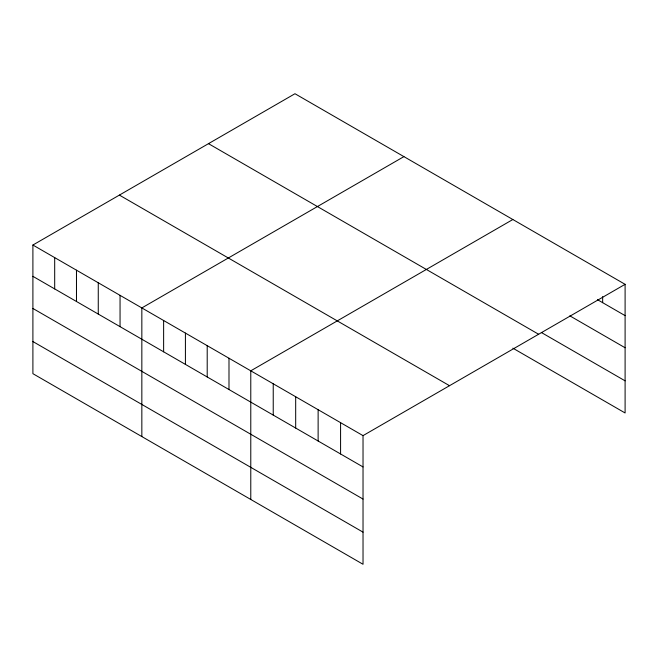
<?xml version="1.0" encoding="UTF-8"?>
<svg xmlns="http://www.w3.org/2000/svg" width="658" height="658" viewBox="0 0 658 658"><rect width="100%" height="100%" fill="white"/><g stroke="black" fill="none" stroke-linecap="round" stroke-linejoin="round"><path stroke-width="0.99" d="M32.9 245.031L363.027 435.629L363.027 564.276L32.9 373.678L32.9 245.031L294.973 93.724L625.1 284.322L625.1 412.969L512.853 348.164M403.913 156.62L141.84 307.928L141.84 436.575M512.853 219.517L250.78 370.824L250.78 499.471M363.027 435.629L625.1 284.322M597.472 299.678L625.1 315.626M569.844 315.848L625.1 347.753M541.353 332.496L625.1 380.842M208.487 143.658L538.614 334.256M119.386 195.097L449.513 385.695M32.9 276.335L363.027 466.933M32.9 308.462L363.027 499.06M32.9 341.551L363.027 532.149M602.654 296.61L602.654 302.664M340.581 422.666L340.581 453.971M318.127 409.704L318.127 441.016M295.681 396.749L295.681 428.054M273.234 383.787L273.234 415.091M228.992 358.248L228.992 389.552M207.204 345.664L207.204 376.968M185.416 333.088L185.416 364.392M163.628 320.512L163.628 351.816M120.052 295.352L120.052 326.656M98.264 282.767L98.264 314.072M76.476 270.191L76.476 301.496M54.688 257.607L54.688 288.92"/></g></svg>
